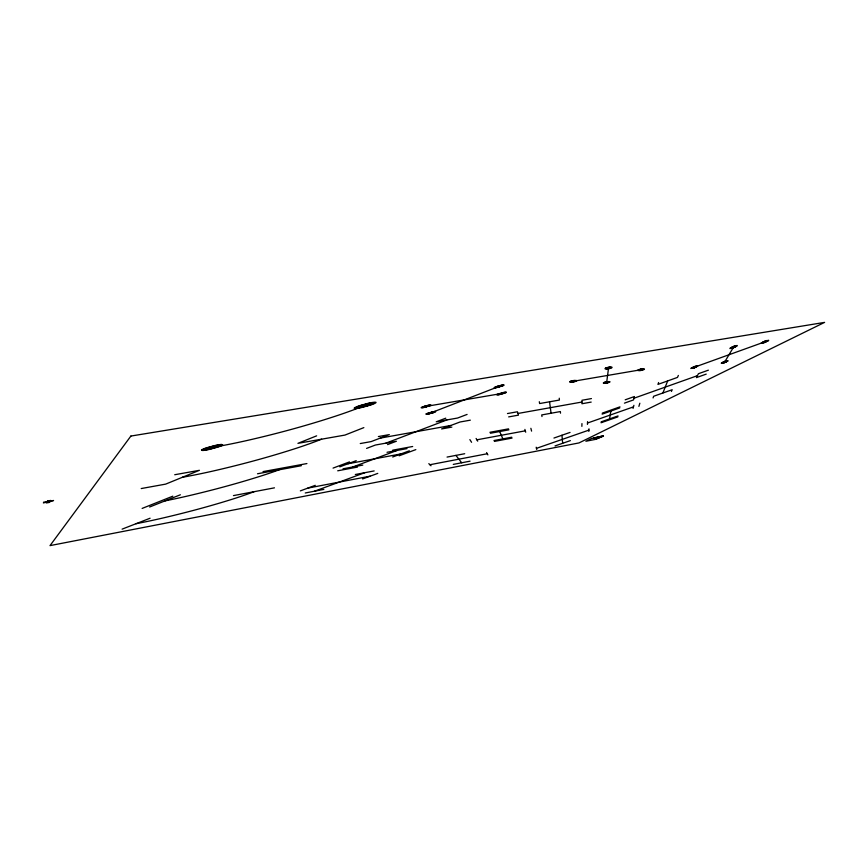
<?xml version="1.0" encoding="UTF-8"?>
<svg xmlns="http://www.w3.org/2000/svg" width="868" height="868" viewBox="0 0 868 868"><rect width="100%" height="100%" fill="white"/><g stroke="black" fill="none" stroke-linecap="round" stroke-linejoin="round"><path stroke-width="1.3" d="M581.875 426.362L581.951 423.606M587.43 424.409L587.582 421.62M588.819 431.407L588.981 428.825M606.667 382.419L608.544 368.021M609.564 418.897L610.898 411.031M633.032 408.416L633.9 405.313M638.891 406.365L639.846 403.219M653.072 397.924L653.669 396.253L672.179 389.721L671.42 391.457M658.606 382.528L657.922 384.416L677.507 377.396L678.353 375.432M662.881 392.998L667.666 380.922M724.682 361.989L733.59 347.048M46.525 502.344L46.926 501.704M50.051 501.715L50.453 501.064M693.033 367.62L694.194 367.403M695.485 366.904L692.957 367.489M732.299 347.428L735.793 346.224L734.621 346.321M734.881 346.668L733.688 346.885M723.467 362.347L725.03 362.075M763.666 342.166L764.838 341.949M726.505 361.457L725.453 361.392M766.867 341.222L766.032 341.059M692.523 367.565L691.199 368.151A5.479 0.814 -16.3 0 0 690.852 368.488L693.901 367.728M693.391 367.414L692.208 368.054L693.575 367.837M694.693 367.186L693.923 367.489M731.789 347.352L730.357 347.992A5.783 0.879 -16.7 0 0 729.945 348.372A3.689 0.564 -16.7 0 0 730.086 348.578L733.21 347.677A4.633 0.705 -16.7 0 0 734.306 347.254M732.69 347.2L731.388 347.905L733.59 347.417M724.259 362.064L724.596 362.13M725.952 361.772L727.113 361.283A4.362 0.629 -16.5 0 0 727.427 361.012L726.19 361.045M763.189 342.079L761.746 342.73A5.75 0.857 -16.8 0 0 761.301 343.099A3.667 0.542 -16.8 0 0 761.41 343.316L762.929 343.055A3.667 0.542 -16.8 0 0 764.393 342.589A5.75 0.857 -16.8 0 0 765.76 342.046M764.068 341.938L762.744 342.665L764.274 342.383M593.701 438.069L603.086 435.92L591.455 438.524L585.889 441.248L595.274 439.425L603.455 436.018L596.468 438.861M573.683 381.323L572.489 381.432L573.184 381.453M731.344 347.428L732.874 346.842A4.633 0.705 -16.7 0 1 733.97 346.419L734.708 346.158M732.245 347.276L733.775 346.733M733.406 346.994L733.2 347.298M735.836 346.668L734.48 347.309A5.794 0.89 -16.7 0 1 733.124 347.84A3.689 0.564 -16.7 0 1 731.659 348.318M692.078 367.631L693.51 367.099A4.394 0.651 -16.3 0 1 694.53 366.697L694.986 366.546M694.443 367.294L696.32 366.491L695.344 366.556M696.44 366.882L695.192 367.457A5.49 0.814 -16.3 0 1 693.923 367.956L693.662 368.043M762.755 342.155L764.296 341.58A4.6 0.684 -16.8 0 1 765.392 341.146L765.641 341.059M763.634 342.014L765.663 341.482L765.109 341.84M722.556 362.357L723.825 361.782A5.447 0.792 -16.5 0 1 725.105 361.283L726.277 360.904M724.856 362.032L726.049 361.5L723.055 362.813M726.386 361.696L724.14 362.629M605.766 382.397L608.642 382.083L605.842 382.202M607.578 382.452L604.703 382.821L606.775 382.799M640.215 369.681L641.571 369.898M500.89 393.638L503.635 392.965L502.366 393.117M733.059 346.896L734.458 346.245M733.872 347.309L736.823 346.104A5.794 0.89 -16.7 0 0 737.247 345.724A3.7 0.564 -16.7 0 0 737.106 345.518L735.63 345.746A3.928 0.597 -16.7 0 0 734.068 346.256A5.794 0.879 -16.7 0 0 732.7 346.788M724.411 361.772L721.644 362.878A5.447 0.781 -16.5 0 0 721.265 363.215L724.107 362.52M316.636 435.844L297.941 443.342L344.932 435.085L363.855 427.62M142.135 508.42L172.797 496.192M149.632 507.01L180.37 494.782M733.406 347.363L733.948 347.146M122.106 529.144L150.099 518.218M764.621 341.688L768.505 340.256A3.678 0.553 -16.8 0 1 768.614 340.473A5.761 0.857 -16.8 0 1 768.158 340.853L765.598 342.003A4.6 0.684 -16.8 0 1 764.502 342.426L764.274 342.502M764.719 342.111L766.411 341.265L765.793 341.265M430.897 412.853L499.133 386.379M366.589 448.398L375.367 445.045L396.405 441.237L387.584 444.59M445.751 418.181L436.246 421.805L457.555 418.04L467.092 414.427M385.924 443.136L446.933 419.917M333.062 468.102L349.468 461.906M339.811 466.843L356.238 460.658M352.961 466.941L397.045 450.449M300.35 490.887L315.29 485.331M392.694 456.991L409.327 450.817M399.171 455.787L415.826 449.613M694.194 366.936L695.225 366.47M764.99 341.417L766.129 340.896M314.574 491.179L364.788 472.702M724.661 361.663L725.247 361.348M362.607 478.93L377.775 473.396M694.259 367.262L764.947 341.786M625.188 399.822L634.443 396.524L633.531 399.909L624.428 403.143M708.386 370.169L698.425 373.717L696.44 377.591L706.216 374.119M633.987 398.228L697.427 375.67M425.146 406.441L424.04 406.951L427.121 406.115L425.418 406.658M427.056 406.343L428.152 405.833L426.796 405.996M602.273 413.125L619.958 406.864M602.142 414.134L619.741 407.917M499.588 386.369L500.174 386.097L498.156 386.683L501.205 385.815L499.903 385.967M587.506 423.031L633.466 406.875M431.353 412.821L432.882 412.311L428.901 413.396L431.808 412.799M553.947 438.047L570.059 432.416M601.155 421.837L618.038 415.935M502.051 393.497C503.928 392.618 497.114 394.625 500.879 393.909M601.036 422.759L617.832 416.89M536.467 448.344L588.905 430.127M555.01 445.935L570.374 440.618M693.109 368.227L697.33 366.361A5.49 0.814 -16.3 0 0 697.688 366.025L696.071 366.079A3.722 0.553 -16.3 0 0 694.595 366.556A5.49 0.814 -16.3 0 0 693.326 367.055M608.262 367.945L609.249 367.913L608.566 367.869M725.279 361.446L728.133 360.719A5.458 0.792 -16.5 0 1 727.731 361.11L725.539 362.206A5.447 0.792 -16.5 0 1 724.259 362.694L723.456 362.965M606.396 382.354L607.329 382.311L606.689 382.289M573.477 381.388C576.743 380.227 568.551 382.126 573.77 381.475M734.426 346.386L736.531 345.941A4.633 0.705 -16.7 0 1 736.173 346.289M723.945 362.574L723.25 362.911M428 406.289A4.893 0.868 -14.6 0 0 429.204 405.866A3.125 0.553 -14.6 0 0 430.04 405.475L429.844 405.204A3.114 0.553 -14.6 0 0 428.814 405.323A4.872 0.857 -14.6 0 0 427.49 405.595L424.192 406.495A4.872 0.857 -14.6 0 0 422.987 406.918A3.114 0.553 -14.6 0 0 422.152 407.32L422.293 407.58A3.309 0.586 -14.6 0 0 423.4 407.45A4.893 0.868 -14.6 0 0 424.712 407.19M425.96 406.202L424.669 406.474A3.656 0.651 -14.6 0 0 423.768 406.788L423.02 407.233L424.072 407.19A3.667 0.651 -14.6 0 0 425.06 406.994L426.307 406.68M426.242 406.582L427.523 406.311A3.667 0.651 -14.6 0 0 428.423 405.996L429.183 405.551L428.13 405.595A3.656 0.651 -14.6 0 0 427.143 405.79L425.884 406.105M426.383 406.766L428.477 406.257A6.119 1.085 -14.6 0 0 429.975 405.736A3.895 0.694 -14.6 0 0 431.027 405.248L430.788 404.911A3.895 0.694 -14.6 0 0 429.486 405.063A6.087 1.074 -14.6 0 0 427.848 405.389L423.714 406.528A6.087 1.074 -14.6 0 0 422.217 407.059A3.895 0.684 -14.6 0 0 421.164 407.548L421.338 407.884A4.145 0.738 -14.6 0 0 422.716 407.721A6.119 1.085 -14.6 0 0 424.365 407.385L426.448 406.864M499.057 386.173L497.06 386.954L499.209 386.586M499.241 386.694L500.478 386.325A3.7 0.651 -15.2 0 0 501.411 386L502.246 385.533L501.259 385.555A3.689 0.651 -15.2 0 0 500.283 385.75L497.331 386.455A4.915 0.868 -15.2 0 0 496.095 386.889A3.136 0.553 -15.2 0 0 495.194 387.302L495.237 387.595A3.342 0.597 -15.2 0 0 496.301 387.475A4.926 0.879 -15.2 0 0 497.603 387.226L501.379 386.293A6.163 1.096 -15.2 0 0 502.93 385.75A3.928 0.694 -15.2 0 0 504.048 385.24L503.928 384.871A3.928 0.694 -15.2 0 0 502.68 385.001A6.141 1.085 -15.2 0 0 501.053 385.327L496.876 386.477A6.141 1.085 -15.2 0 0 495.324 387.019A3.928 0.694 -15.2 0 0 494.217 387.529L494.272 387.898A4.177 0.738 -15.2 0 0 495.595 387.757A6.163 1.096 -15.2 0 0 497.223 387.432L499.317 386.9M429.975 412.908L430.767 412.68M501.552 393.323L500.315 393.573A3.57 0.608 -15.2 0 0 499.415 393.888L498.601 394.343L499.567 394.3A3.58 0.618 -15.2 0 0 500.5 394.115L502.919 393.454A3.58 0.618 -15.2 0 0 503.82 393.139L504.634 392.694L503.679 392.727A3.57 0.608 -15.2 0 0 502.735 392.911L499.436 393.616A5.946 1.02 -15.2 0 0 497.939 394.137A3.797 0.651 -15.2 0 0 496.854 394.625L496.908 394.973A4.036 0.694 -15.2 0 0 498.189 394.831A5.967 1.031 -15.2 0 0 499.762 394.517L501.791 394.007M501.758 393.909L503.787 393.41A5.967 1.031 -15.2 0 0 505.295 392.889A3.808 0.651 -15.2 0 0 506.38 392.401L506.261 392.054A3.797 0.651 -15.2 0 0 505.057 392.195A5.946 1.02 -15.2 0 0 503.483 392.51L501.454 393.03M695.17 366.611L696.993 366.274A4.394 0.651 -16.3 0 1 696.711 366.546M693.12 368.108L691.536 368.238A4.383 0.651 -16.3 0 1 691.807 367.978M641.636 370.028L643.08 369.388A3.429 0.542 -16.1 0 0 642.993 369.258L641.929 369.204A3.439 0.542 -16.1 0 0 641.213 369.291M723.608 362.683L721.948 362.976A4.351 0.629 -16.5 0 1 722.252 362.705M640.324 369.345L641.029 369.182M640.703 369.399L638.447 370.18A4.59 0.727 -16.1 0 0 638.566 370.365L639.987 370.441A4.59 0.727 -16.1 0 0 640.942 370.31L641.582 370.18M641.463 370.072L643.741 369.28A4.579 0.727 -16.1 0 0 643.622 369.095L642.212 369.019A4.579 0.727 -16.1 0 0 641.257 369.15L640.877 369.356M641.17 369.442L639.108 370.072A3.439 0.542 -16.1 0 0 639.206 370.202L640.269 370.256A3.439 0.542 -16.1 0 0 640.985 370.169L641.137 370.137M305.254 492.981L323.84 489.4M453.291 464.402L470.055 461.168M355.337 474.503L374.162 470.923M447.053 457.078L464.695 453.725M307.793 488.12L370.159 476.174M429.92 464.727L487.23 453.747M233.449 495.606L274.462 487.838M343.044 468.796L362.813 465.096M493.968 440.543L511.729 437.212M337.706 470.803L357.442 467.092M494.391 441.411L512.066 438.09M347.992 463.762L400.973 453.921M476.901 439.816L525.303 430.821M263.047 471.595L306.914 463.566M257.514 473.765L301.304 465.725M392.694 450.177L412.68 446.499M489.91 432.297L508.561 428.857M387.03 452.293L406.994 448.615M490.387 433.251L508.93 429.834M141.213 488.554L165.647 484.127L199.423 470.315L174.718 474.731M378.372 436.561L389.298 434.608L371.135 441.595L360.263 443.548M470.326 420.166L460.018 422L441.595 428.944L451.859 427.099M507.476 413.548L517.426 411.768L518.446 415.143L508.659 416.9M591.423 398.586L582.005 400.267L581.918 403.75L591.184 402.09M380.162 438.123L450.763 425.494M517.946 413.472L581.961 402.025M426.101 406.398L501.617 393.519M573.184 381.312L641.094 369.725M731.268 348.242L730.672 348.111A4.633 0.705 -16.7 0 1 731.008 347.808M767.334 340.592L767.909 340.647A4.611 0.684 -16.8 0 1 767.518 341.037L762.028 342.838A4.6 0.684 -16.8 0 1 762.386 342.534M428.814 463.642L431.005 465.791M455.906 455.396L461.7 462.785M469.881 439.609L471.574 442.3M476.098 438.449L477.693 441.161M486.579 452.597L487.881 454.875M499.686 431.537L502.876 438.872M524.89 429.41L525.704 432.21M530.869 428.304L531.585 431.114M536.185 447.215L536.75 449.461M539.299 401.721L539.636 403.544L559.404 400.05L559.252 398.206M541.99 416.542L541.697 414.937L560.37 411.562L560.511 413.179M549.553 401.786L551.071 413.244M561.965 435.237L562.659 443.288M365.113 405.356A143.296 29.447 -13.3 0 1 334.31 416.553A231.018 50.257 -12.9 0 1 248.324 440.206A143.35 29.23 -13 0 1 212.15 447.465M321.627 439.175A130.124 24 -13 0 1 293.992 449.006A208.483 40.373 -12.7 0 1 215.633 470.445A130.265 23.827 -12.8 0 1 182.356 477.291M279.257 469.772A119.285 19.921 -12.9 0 1 260.096 476.293A190.157 33.125 -12.6 0 1 188.128 495.888A119.458 19.78 -12.7 0 1 165.072 500.869M254.096 491.689A110.182 16.796 -12.8 0 1 231.203 499.556A174.902 27.668 -12.5 0 1 164.649 517.599A110.377 16.676 -12.6 0 1 135.972 523.729M429.541 413.613A4.731 0.814 -14.6 0 1 428.271 413.873A3.212 0.553 -14.6 0 1 427.208 414.003L427.891 413.374A4.72 0.803 -14.6 0 1 429.052 412.962L431.917 412.278A3.537 0.608 -14.6 0 1 432.872 412.083L433.881 412.04L433.143 412.463A3.548 0.608 -14.6 0 1 432.275 412.767M432.253 412.094A4.72 0.803 -14.6 0 1 433.523 411.833L434.879 411.768L433.891 412.333A4.731 0.814 -14.6 0 1 432.731 412.745L429.877 413.428A3.548 0.608 -14.6 0 1 428.922 413.613L427.913 413.667L428.64 413.244A3.537 0.608 -14.6 0 1 429.508 412.94M500.131 394.311A4.774 0.825 -15.2 0 1 498.872 394.571A3.233 0.553 -15.2 0 1 497.852 394.69L498.677 394.018A4.752 0.814 -15.2 0 1 499.881 393.595M503.114 392.716A4.752 0.814 -15.2 0 1 504.373 392.455L505.643 392.412L504.558 393.009A4.774 0.825 -15.2 0 1 503.353 393.432M500.673 385.544A4.915 0.868 -15.2 0 1 501.975 385.284A3.136 0.553 -15.2 0 1 502.973 385.175L503.071 385.468A3.146 0.553 -15.2 0 1 502.171 385.869A4.926 0.879 -15.2 0 1 500.934 386.303M497.982 387.009A3.7 0.651 -15.2 0 1 497.006 387.204L496.019 387.236L496.854 386.77A3.689 0.651 -15.2 0 1 497.776 386.434M723.999 361.826A4.362 0.629 -16.5 0 1 725.019 361.424M725.366 362.162A4.362 0.629 -16.5 0 1 724.346 362.553M764.133 341.525A5.75 0.857 -16.9 0 1 765.511 340.983A3.906 0.586 -16.9 0 1 767.062 340.484M695.008 367.424A4.394 0.651 -16.3 0 1 693.988 367.815M201.506 449.95L202.602 450.514A8.864 1.627 -12.8 0 0 205.868 450.101A13.107 2.409 -12.8 0 0 209.503 449.374L218.063 447.02A13.107 2.42 -12.8 0 0 220.949 445.957A8.344 1.53 -12.8 0 0 222.761 444.991L221.546 444.427A8.311 1.519 -12.9 0 0 218.465 444.807A12.977 2.365 -12.8 0 0 214.808 445.544L206.183 447.921A12.977 2.365 -12.8 0 0 203.286 448.995A8.311 1.519 -12.8 0 0 201.506 449.95M203.633 449.45L204.501 449.906A7.085 1.302 -12.8 0 0 207.126 449.581A10.481 1.931 -12.8 0 0 210.034 448.995L216.881 447.107A10.481 1.931 -12.8 0 0 219.192 446.25A6.673 1.226 -12.8 0 0 220.646 445.49L219.658 445.034A6.651 1.215 -12.8 0 0 217.195 445.349A10.394 1.899 -12.8 0 0 214.277 445.935L207.376 447.834A10.394 1.899 -12.8 0 0 205.065 448.68A6.651 1.215 -12.8 0 0 203.633 449.45M205.759 448.951L206.41 449.298A5.317 0.977 -12.8 0 0 208.374 449.049A7.845 1.443 -12.8 0 0 210.555 448.615L215.698 447.194A7.845 1.443 -12.8 0 0 217.434 446.553A5.002 0.922 -12.8 0 0 218.519 445.978L217.781 445.642A4.991 0.911 -12.8 0 0 215.937 445.881A7.801 1.432 -12.8 0 0 213.745 446.315L208.57 447.736A7.801 1.421 -12.8 0 0 206.834 448.376A4.991 0.911 -12.8 0 0 205.759 448.951M207.886 448.452C217.38 448.105 220.081 443.7 207.886 448.452M210.023 447.964L214.287 446.879L210.023 447.964M570.406 381.736L570.395 381.79A4.676 0.77 -15.7 0 0 570.591 381.963L572.175 382.018A4.665 0.77 -15.7 0 0 573.195 381.877L575.972 380.835A4.655 0.77 -15.7 0 0 575.788 380.661L574.193 380.607A4.665 0.77 -15.7 0 0 573.173 380.737L570.406 381.736M571.101 381.638L571.09 381.67A3.505 0.575 -15.7 0 0 571.242 381.801L572.435 381.833A3.505 0.575 -15.7 0 0 573.195 381.736L575.278 380.954A3.494 0.575 -15.7 0 0 575.137 380.824L573.943 380.781A3.494 0.575 -15.7 0 0 573.173 380.878L571.122 381.594M605.755 368.444L605.745 368.499A4.774 0.792 -16 0 0 605.907 368.694L607.448 368.77A4.774 0.792 -16 0 0 608.468 368.64L611.343 367.555A4.763 0.792 -16 0 0 611.191 367.359L609.651 367.283A4.763 0.792 -15.9 0 0 608.631 367.414L605.755 368.444M606.461 368.347L606.45 368.379A3.58 0.597 -16 0 0 606.569 368.52L607.73 368.585A3.58 0.597 -16 0 0 608.49 368.488L610.649 367.674A3.57 0.597 -16 0 0 610.529 367.533L609.369 367.468A3.58 0.597 -16 0 0 608.609 367.565L606.482 368.303M604.041 382.831L604.03 382.875A4.492 0.705 -15.8 0 0 604.182 383.048L605.647 383.092A4.492 0.705 -15.8 0 0 606.602 382.962L609.303 381.963A4.481 0.705 -15.8 0 0 609.152 381.801L607.698 381.746A4.481 0.705 -15.8 0 0 606.743 381.877L604.041 382.831M354.502 407.83L354.187 408.372L355.099 408.546A8.864 1.682 -14.1 0 0 358.148 408.199A13.118 2.495 -14.1 0 0 361.706 407.493L370.441 405.085A13.118 2.495 -14.1 0 0 373.565 403.956A8.354 1.584 -14.1 0 0 375.692 402.904L376.061 402.351L374.998 402.188A8.322 1.573 -14.1 0 0 372.133 402.502A12.987 2.452 -14.1 0 0 368.553 403.208L359.732 405.638A12.987 2.441 -14.1 0 0 356.607 406.777A8.311 1.573 -14.1 0 0 354.502 407.83M356.629 407.331L357.095 407.906A7.085 1.345 -14.1 0 0 359.536 407.635A10.481 1.996 -14.1 0 0 362.379 407.07L369.377 405.139A10.481 1.996 -14.1 0 0 371.873 404.238A6.673 1.269 -14.1 0 0 373.576 403.392L373.012 402.817A6.651 1.259 -14.1 0 0 370.723 403.077A10.394 1.964 -14.1 0 0 367.858 403.642L360.817 405.584A10.394 1.964 -14.1 0 0 358.31 406.495A6.651 1.259 -14.1 0 0 356.629 407.331M358.755 406.842L359.102 407.276A5.317 1.009 -14.1 0 0 360.925 407.059A7.855 1.486 -14.1 0 0 363.063 406.636L368.314 405.193A7.855 1.486 -14.1 0 0 370.191 404.521A5.002 0.944 -14.1 0 0 371.461 403.88L371.037 403.457A4.991 0.944 -14.1 0 0 369.312 403.653A7.801 1.476 -14.1 0 0 367.175 404.076L361.891 405.53A7.801 1.476 -14.1 0 0 360.014 406.213A4.991 0.944 -14.1 0 0 358.755 406.842M43.791 502.268L43.4 502.908L53.566 500.51L43.791 502.268M360.871 406.343C368.618 406.419 375.236 400.973 360.871 406.343M47.534 501.01L46.33 502.963L49.443 502.398L50.659 500.445L47.534 501.01M362.987 405.855L367.294 404.759L362.987 405.855M130.884 436.061L50.019 545.614L578.978 442.93L824.6 322.386L130.884 436.061M426.123 413.971L426.286 414.286A4.014 0.684 -14.6 0 0 427.609 414.123A5.924 1.02 -14.6 0 0 429.204 413.808L433.186 412.712A5.924 1.02 -14.6 0 0 434.64 412.202A3.776 0.651 -14.6 0 0 435.66 411.736L435.443 411.421A3.765 0.651 -14.6 0 0 434.184 411.573A5.892 1.009 -14.6 0 0 432.589 411.899L428.586 412.994A5.892 1.009 -14.6 0 0 427.143 413.504A3.765 0.651 -14.6 0 0 426.123 413.971M607.296 368.108L609.944 367.793L607.296 368.108M640.508 369.768L642.418 369.508L640.508 369.768M570.71 381.226L570.005 381.562A3.732 0.618 -15.7 0 0 569.701 381.909A5.848 0.966 -15.7 0 0 569.94 382.126L571.925 382.191A5.837 0.966 -15.7 0 0 573.195 382.018A3.722 0.618 -15.7 0 0 574.638 381.714L576.352 381.063A3.722 0.608 -15.7 0 0 576.667 380.716A5.826 0.955 -15.7 0 0 576.428 380.499L574.453 380.434A5.826 0.966 -15.7 0 0 573.173 380.596A3.96 0.651 -15.7 0 0 571.632 380.933L570.71 381.226M606.135 367.902L605.397 368.238A3.819 0.64 -16 0 0 605.039 368.618A5.978 0.998 -16 0 0 605.246 368.857L607.177 368.954A5.967 0.998 -16 0 0 608.446 368.791A3.808 0.629 -16 0 0 609.9 368.477L611.68 367.815A3.797 0.629 -16 0 0 612.048 367.435A5.957 0.987 -15.9 0 0 611.853 367.197L609.922 367.099A5.957 0.987 -15.9 0 0 608.652 367.262A4.047 0.673 -16 0 0 607.09 367.587L606.135 367.902M604.399 382.343L603.705 382.658A3.58 0.564 -15.8 0 0 603.369 382.994A5.62 0.879 -15.9 0 0 603.564 383.2L605.387 383.265A5.609 0.879 -15.9 0 0 606.58 383.103A3.58 0.564 -15.8 0 0 607.947 382.799L609.618 382.18A3.57 0.564 -15.8 0 0 609.965 381.855A5.599 0.879 -15.8 0 0 609.781 381.649L607.958 381.584A5.599 0.879 -15.8 0 0 606.754 381.746A3.797 0.597 -15.8 0 0 605.3 382.061L604.399 382.343M638.891 369.616L638.164 369.942A3.667 0.586 -16.1 0 0 637.785 370.3A5.74 0.911 -16.1 0 0 637.937 370.527L639.705 370.614A5.74 0.911 -16.1 0 0 640.899 370.452A3.656 0.575 -16.1 0 0 642.287 370.159L644.013 369.518A3.656 0.575 -16.1 0 0 644.403 369.171A5.718 0.901 -16.1 0 0 644.251 368.943L642.494 368.846A5.718 0.901 -16.1 0 0 641.289 368.998A3.884 0.618 -16.1 0 0 639.814 369.323L638.891 369.616"/></g></svg>
